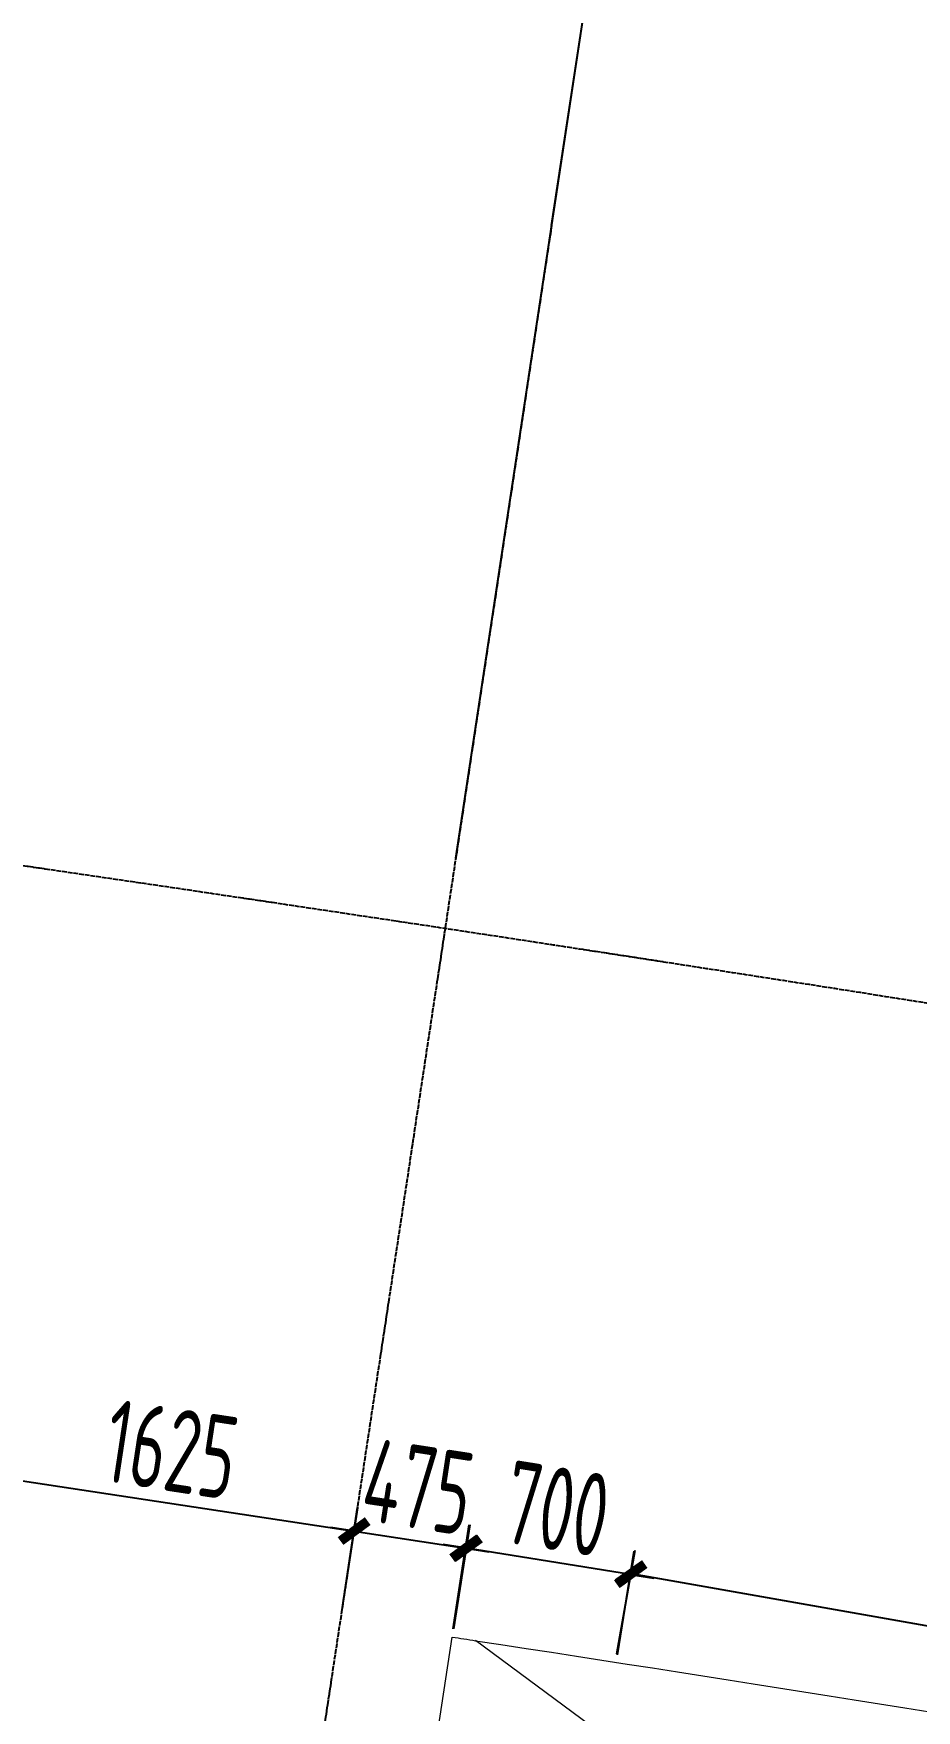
# Model space of a CAD drawing. Header units: millimetres. Extents: x 11677979 to 24947533, y -12764720 to -6308891.
# Drawn here: x 11825424 to 11829148, y -6377825 to -6370751 of the extents above; entities that cross this region are included whole.
import ezdxf

# ---------------------------------------------------------------- set-up
doc = ezdxf.new("R2010")
doc.units = ezdxf.units.MM
doc.header["$LTSCALE"] = 10
for name, pattern in [('A2-RG-AXIS$0$CENTER', [2, 1.25, -0.25, 0.25, -0.25]), ('A2-RG-AXIS$0$DOTE', [2.42, 2, -0.2, 0.02, -0.2]), ('A2-RI-F4$0$A2-RG-AXIS$0$CENTER', [2, 1.25, -0.25, 0.25, -0.25]), ('A2-RI-F4$0$A2-RG-AXIS$0$DOTE', [2.42, 2, -0.2, 0.02, -0.2]), ('A2-RI-F4$0$DOT2', [0.125, 0, -0.125])]:
    doc.linetypes.add(name, pattern=pattern)
for name, color, linetype in [('A2-RB-F4$0$$34$A-DIMS-100', 1, 'Continuous'), ('A2-RB-F4$0$A-DIMS-100', 1, 'Continuous'), ('A2-RG-AXIS$0$A-AXIS', 1, 'Continuous'), ('A2-RG-AXIS$0$A-DIMS-100', 1, 'Continuous'), ('A2-RG-AXIS$0$A-GRID', 1, 'A2-RG-AXIS$0$CENTER'), ('A2-RI-F4$0$A2-RB-F4$0$$34$A-DIMS-100', 1, 'Continuous'), ('A2-RI-F4$0$A2-RB-F4$0$A-DIMS-100', 1, 'Continuous'), ('A2-RI-F4$0$A2-RG-AXIS$0$A-AXIS', 1, 'Continuous'), ('A2-RI-F4$0$A2-RG-AXIS$0$A-DIMS-100', 1, 'Continuous'), ('A2-RI-F4$0$A2-RG-AXIS$0$A-GRID', 1, 'A2-RI-F4$0$A2-RG-AXIS$0$CENTER')]:
    doc.layers.add(name, color=color, linetype=linetype)
for name, color, linetype, lineweight in [('A2-RI-F4$0$A-FLOR-OTLN', 4, 'A2-RI-F4$0$DOT2', 5), ('A2-RI-F4$0$A-GLAZ', 140, 'Continuous', 5), ('A2-RI-F4$0$A-WALL', 7, 'Continuous', 5)]:
    doc.layers.add(name, color=color, linetype=linetype, lineweight=lineweight)
doc.styles.add('A2-RB-F4$0$$0$XD2008', font='hzs.shx', dxfattribs={"width": 0.7, "bigfont": 'hztxt.shx'})
doc.styles.add('A2-RB-F4$0$XD2008', font='hzs.shx', dxfattribs={"width": 0.7, "bigfont": 'hztxt.shx'})
doc.styles.add('A2-RG-AXIS$0$XD2008', font='hzs.shx', dxfattribs={"width": 0.7, "bigfont": 'hztxt.shx'})
doc.styles.add('A2-RI-F4$0$A2-RB-F4$0$$0$XD2008', font='hzs.shx', dxfattribs={"width": 0.7, "bigfont": 'hztxt.shx'})
doc.styles.add('A2-RI-F4$0$A2-RB-F4$0$XD2008', font='hzs.shx', dxfattribs={"width": 0.7, "bigfont": 'hztxt.shx'})
doc.styles.add('A2-RI-F4$0$A2-RG-AXIS$0$XD2008', font='hzs.shx', dxfattribs={"width": 0.7, "bigfont": 'hztxt.shx'})
doc.dimstyles.new('A2-RB-F4$0$$0$XD100$0', dxfattribs={"dimscale": 100, "dimtxt": 3.5, "dimasz": 1, "dimexe": 1, "dimexo": 2, "dimgap": 0.5, "dimtad": 1, "dimdec": 0, "dimdsep": 46, "dimtxsty": 'A2-RB-F4$0$$0$XD2008', "dimblk1": 'A2-RB-F4$0$$20$_ArchTick', "dimblk2": 'A2-RB-F4$0$$20$_ArchTick', "dimsah": 1, "dimcen": 2.5, "dimclrt": 4, "dimaunit": 1, "dimadec": 0, "dimazin": 0, "dimtfac": 1, "dimtdec": 0, "dimtix": 1, "dimtmove": 2, "dimatfit": 3, "dimfxl": 0, "dimtolj": 1, "dimtzin": 0, "dimarcsym": 0})
doc.dimstyles.new('A2-RB-F4$0$XD100$0', dxfattribs={"dimscale": 100, "dimtxt": 3.5, "dimasz": 1, "dimexe": 1, "dimexo": 2, "dimgap": 0.5, "dimtad": 1, "dimdec": 0, "dimdsep": 46, "dimtxsty": 'A2-RB-F4$0$XD2008', "dimblk1": 'A2-RB-F4$0$_ArchTick', "dimblk2": 'A2-RB-F4$0$_ArchTick', "dimsah": 1, "dimcen": 2.5, "dimclrt": 4, "dimaunit": 1, "dimadec": 0, "dimazin": 0, "dimtfac": 1, "dimtdec": 0, "dimtix": 1, "dimtmove": 1, "dimatfit": 3, "dimfxl": 0, "dimtolj": 1, "dimtzin": 0, "dimarcsym": 0})
doc.dimstyles.new('A2-RG-AXIS$0$XD150', dxfattribs={"dimscale": 300, "dimtxt": 2.5, "dimasz": 1.5, "dimexe": 1, "dimexo": 2, "dimgap": 0.5, "dimtad": 1, "dimdec": 0, "dimdsep": 46, "dimtxsty": 'A2-RG-AXIS$0$XD2008', "dimcen": 2.5, "dimclrt": 4, "dimaunit": 1, "dimadec": 3, "dimazin": 0, "dimtfac": 1, "dimtdec": 0, "dimtmove": 2, "dimatfit": 3, "dimfxl": 0, "dimtolj": 1, "dimtzin": 0, "dimarcsym": 0})
doc.dimstyles.new('A2-RI-F4$0$A2-RB-F4$0$$0$XD100$0', dxfattribs={"dimscale": 100, "dimtxt": 3.5, "dimasz": 1, "dimexe": 1, "dimexo": 2, "dimgap": 0.5, "dimtad": 1, "dimdec": 0, "dimdsep": 46, "dimtxsty": 'A2-RI-F4$0$A2-RB-F4$0$$0$XD2008', "dimblk1": 'A2-RI-F4$0$A2-RB-F4$0$$20$_ArchTick', "dimblk2": 'A2-RI-F4$0$A2-RB-F4$0$$20$_ArchTick', "dimsah": 1, "dimcen": 2.5, "dimclrt": 4, "dimaunit": 1, "dimadec": 0, "dimazin": 0, "dimtfac": 1, "dimtdec": 0, "dimtix": 1, "dimtmove": 2, "dimatfit": 3, "dimfxl": 0, "dimtolj": 1, "dimtzin": 0, "dimarcsym": 0})
doc.dimstyles.new('A2-RI-F4$0$A2-RB-F4$0$XD100$0', dxfattribs={"dimscale": 100, "dimtxt": 3.5, "dimasz": 1, "dimexe": 1, "dimexo": 2, "dimgap": 0.5, "dimtad": 1, "dimdec": 0, "dimdsep": 46, "dimtxsty": 'A2-RI-F4$0$A2-RB-F4$0$XD2008', "dimblk1": 'A2-RI-F4$0$A2-RB-F4$0$_ArchTick', "dimblk2": 'A2-RI-F4$0$A2-RB-F4$0$_ArchTick', "dimsah": 1, "dimcen": 2.5, "dimclrt": 4, "dimaunit": 1, "dimadec": 0, "dimazin": 0, "dimtfac": 1, "dimtdec": 0, "dimtix": 1, "dimtmove": 1, "dimatfit": 3, "dimfxl": 0, "dimtolj": 1, "dimtzin": 0, "dimarcsym": 0})
doc.dimstyles.new('A2-RI-F4$0$A2-RG-AXIS$0$XD150', dxfattribs={"dimscale": 300, "dimtxt": 2.5, "dimasz": 1.5, "dimexe": 1, "dimexo": 2, "dimgap": 0.5, "dimtad": 1, "dimdec": 0, "dimdsep": 46, "dimtxsty": 'A2-RI-F4$0$A2-RG-AXIS$0$XD2008', "dimcen": 2.5, "dimclrt": 4, "dimaunit": 1, "dimadec": 3, "dimazin": 0, "dimtfac": 1, "dimtdec": 0, "dimtmove": 2, "dimatfit": 3, "dimfxl": 0, "dimtolj": 1, "dimtzin": 0, "dimarcsym": 0})

# ---------------------------------------------------------------- blocks, each defined once
blk = doc.blocks.new('A2-RB-F4$0$$20$_ArchTick')
at = {"color": 0, "linetype": 'ByBlock', "const_width": 0.4}
blk.add_lwpolyline([(-0.5, -0.5), (0.5, 0.5)], dxfattribs=at)
blk = doc.blocks.new('*D244')
at = {"layer": 'A2-RB-F4$0$$34$A-DIMS-100', "color": 0, "lineweight": -2, "transparency": 16777216}
blk.add_arc((11778730.6, -6694179.5), 296238.9, 80.641786, 81.384918, dxfattribs=at)
at = {"layer": 'Defpoints', "color": 0, "transparency": 16777216}
for p in [(11827609, -6371560.4), (11827150.3, -6400369.8), (11825636.8, -6401677.8), (11821587.2, -6411306.8), (11778730.7, -6694178.7)]:
    blk.add_point(p, dxfattribs=at)
at = {"layer": 'A2-RB-F4$0$$34$A-DIMS-100', "color": 0, "lineweight": -2, "transparency": 16777216, "xscale": 100, "yscale": 100, "zscale": 100}
for p, rotation in [((11823105.9, -6401283.1), 171.3849183288013), ((11826900.9, -6401883.3), 350.6417863916289)]:
    blk.add_blockref('A2-RB-F4$0$$20$_ArchTick', p, dxfattribs=dict(at, rotation=rotation))
at = {"layer": 'A2-RB-F4$0$$34$A-DIMS-100', "color": 4, "transparency": 16777216, "insert": (11825044.7, -6401321.9), "char_height": 350, "attachment_point": 5, "rotation": 351.01335, "style": 'A2-RB-F4$0$$0$XD2008'}
blk.add_mtext('\\A1;0°44\'35"', dxfattribs=at)
blk = doc.blocks.new('*D253')
at = {"layer": 'A2-RB-F4$0$$34$A-DIMS-100', "color": 0, "lineweight": -2, "transparency": 16777216}
blk.add_arc((11777766.1, -6700545.3), 318195, 81.384918, 82.052278, dxfattribs=at)
at = {"layer": 'Defpoints', "color": 0, "transparency": 16777216}
for p in [(11827609, -6371560.4), (11822536.3, -6379866.6), (11824208.5, -6385757.8), (11820158, -6396901.4), (11821587.2, -6411306.8)]:
    blk.add_point(p, dxfattribs=at)
at = {"layer": 'A2-RB-F4$0$$34$A-DIMS-100', "color": 0, "lineweight": -2, "transparency": 16777216, "xscale": 100, "yscale": 100, "zscale": 100}
for p, rotation in [((11821762.8, -6385406.6), 172.0522781059426), ((11825430.4, -6385940.5), 351.3849183288015)]:
    blk.add_blockref('A2-RB-F4$0$$20$_ArchTick', p, dxfattribs=dict(at, rotation=rotation))
at = {"layer": 'A2-RB-F4$0$$34$A-DIMS-100', "color": 4, "transparency": 16777216, "insert": (11823634.6, -6385412.6), "char_height": 350, "attachment_point": 5, "rotation": 351.7186, "style": 'A2-RB-F4$0$$0$XD2008'}
blk.add_mtext('\\A1;0°40\'2"', dxfattribs=at)
blk = doc.blocks.new('*D254')
at = {"layer": 'A2-RB-F4$0$$34$A-DIMS-100', "color": 0, "lineweight": -2, "transparency": 16777216}
blk.add_arc((11796634.3, -6576007.2), 192224.7, 80.006396, 81.384918, dxfattribs=at)
at = {"layer": 'Defpoints', "color": 0, "transparency": 16777216}
for p in [(11827609, -6371560.4), (11830743.5, -6382438), (11828473.3, -6386437.6), (11828409.3, -6395684.5), (11821587.2, -6411306.8)]:
    blk.add_point(p, dxfattribs=at)
at = {"layer": 'A2-RB-F4$0$$34$A-DIMS-100', "color": 0, "lineweight": -2, "transparency": 16777216, "xscale": 100, "yscale": 100, "zscale": 100}
for p, rotation in [((11825428.7, -6385951.3), 171.384918328804), ((11829992.6, -6386699), 350.0063963859993)]:
    blk.add_blockref('A2-RB-F4$0$$20$_ArchTick', p, dxfattribs=dict(at, rotation=rotation))
at = {"layer": 'A2-RB-F4$0$$34$A-DIMS-100', "color": 4, "transparency": 16777216, "insert": (11827754.7, -6386056.5), "char_height": 350, "attachment_point": 5, "rotation": 350.69566, "style": 'A2-RB-F4$0$$0$XD2008'}
blk.add_mtext('\\A1;1°22\'43"', dxfattribs=at)
blk = doc.blocks.new('A2-RB-F4$0$_ArchTick')
at = {"color": 0, "linetype": 'ByBlock', "const_width": 0.4}
blk.add_lwpolyline([(-0.5, -0.5), (0.5, 0.5)], dxfattribs=at)
blk = doc.blocks.new('*D81')
at = {"layer": 'A2-RB-F4$0$A-DIMS-100', "color": 0, "lineweight": -2, "transparency": 16777216}
for p, q in [((11825117, -6377164.5), (11825183.5, -6376725.7)), ((11825168.5, -6376824.6), (11826775.6, -6377068.1)), ((11826724.1, -6377408.1), (11826790.6, -6376969.2))]:
    blk.add_line(p, q, dxfattribs=at)
at = {"layer": 'Defpoints', "color": 0, "transparency": 16777216}
for p in [(11826775.6, -6377068.1), (11825087, -6377362.3), (11826694.1, -6377605.8)]:
    blk.add_point(p, dxfattribs=at)
at = {"layer": 'A2-RB-F4$0$A-DIMS-100', "color": 0, "lineweight": -2, "transparency": 16777216, "xscale": 100, "yscale": 100, "zscale": 100}
for p, rotation in [((11825168.5, -6376824.6), 171.3829294760177), ((11826775.6, -6377068.1), 351.3829294760176)]:
    blk.add_blockref('A2-RB-F4$0$_ArchTick', p, dxfattribs=dict(at, rotation=rotation))
at = {"layer": 'A2-RB-F4$0$A-DIMS-100', "color": 4, "transparency": 16777216, "insert": (11826005.8, -6376723.9), "char_height": 350, "attachment_point": 5, "rotation": 351.38293, "style": 'A2-RB-F4$0$XD2008'}
blk.add_mtext('\\A1;1625', dxfattribs=at)
blk = doc.blocks.new('*D82')
at = {"layer": 'A2-RB-F4$0$A-DIMS-100', "color": 0, "lineweight": -2, "transparency": 16777216}
for p, q in [((11826724.4, -6377408.1), (11826791.7, -6376969.4)), ((11826776.5, -6377068.2), (11826677.7, -6377053.1)), ((11826776.5, -6377068.2), (11827246.2, -6377140.3)), ((11827194, -6377480.1), (11827261.3, -6377041.4)), ((11827246.2, -6377140.3), (11827345, -6377155.4))]:
    blk.add_line(p, q, dxfattribs=at)
at = {"layer": 'Defpoints', "color": 0, "transparency": 16777216}
for p in [(11827246.2, -6377140.3), (11826694.1, -6377605.8), (11827163.7, -6377677.8)]:
    blk.add_point(p, dxfattribs=at)
at = {"layer": 'A2-RB-F4$0$A-DIMS-100', "color": 0, "lineweight": -2, "transparency": 16777216, "xscale": 100, "yscale": 100, "zscale": 100}
for p, rotation in [((11826776.5, -6377068.2), 351.2813472317581), ((11827246.2, -6377140.3), 171.2813472317581)]:
    blk.add_blockref('A2-RB-F4$0$_ArchTick', p, dxfattribs=dict(at, rotation=rotation))
at = {"layer": 'A2-RB-F4$0$A-DIMS-100', "color": 4, "transparency": 16777216, "insert": (11827045.5, -6376881.9), "char_height": 350, "attachment_point": 5, "rotation": 351.28135, "style": 'A2-RB-F4$0$XD2008'}
blk.add_mtext('\\A1;475', dxfattribs=at)
blk = doc.blocks.new('*D83')
at = {"layer": 'A2-RB-F4$0$A-DIMS-100', "color": 0, "lineweight": -2, "transparency": 16777216}
for p, q in [((11827196.2, -6377480.5), (11827266, -6377042.2)), ((11827250.2, -6377140.9), (11827151.5, -6377125.2)), ((11827941.7, -6377251), (11827250.2, -6377140.9)), ((11827887.7, -6377590.6), (11827957.5, -6377152.3)), ((11827941.7, -6377251), (11828040.5, -6377266.8))]:
    blk.add_line(p, q, dxfattribs=at)
at = {"layer": 'Defpoints', "color": 0, "transparency": 16777216}
for p in [(11827250.2, -6377140.9), (11827164.7, -6377678), (11827856.2, -6377788.1)]:
    blk.add_point(p, dxfattribs=at)
at = {"layer": 'A2-RB-F4$0$A-DIMS-100', "color": 0, "lineweight": -2, "transparency": 16777216, "xscale": 100, "yscale": 100, "zscale": 100}
for p, rotation in [((11827250.2, -6377140.9), 350.9519332819757), ((11827941.7, -6377251), 170.9519332819757)]:
    blk.add_blockref('A2-RB-F4$0$_ArchTick', p, dxfattribs=dict(at, rotation=rotation))
at = {"layer": 'A2-RB-F4$0$A-DIMS-100', "color": 4, "transparency": 16777216, "insert": (11827631.4, -6376973.8), "char_height": 350, "attachment_point": 5, "rotation": 350.95193, "style": 'A2-RB-F4$0$XD2008'}
blk.add_mtext('\\A1;700', dxfattribs=at)
blk = doc.blocks.new('*D84')
at = {"layer": 'A2-RB-F4$0$A-DIMS-100', "color": 0, "lineweight": -2, "transparency": 16777216}
for p, q in [((11827884.7, -6377586.2), (11827961.5, -6377149.2)), ((11827944.2, -6377247.7), (11834149.2, -6378336.8)), ((11834089.8, -6378675.4), (11834166.5, -6378238.3))]:
    blk.add_line(p, q, dxfattribs=at)
at = {"layer": 'Defpoints', "color": 0, "transparency": 16777216}
for p in [(11827850.2, -6377783.2), (11834149.2, -6378336.8), (11834055.3, -6378872.4)]:
    blk.add_point(p, dxfattribs=at)
at = {"layer": 'A2-RB-F4$0$A-DIMS-100', "color": 0, "lineweight": -2, "transparency": 16777216, "xscale": 100, "yscale": 100, "zscale": 100}
for p, rotation in [((11827944.2, -6377247.7), 170.0447477299705), ((11834149.2, -6378336.8), 350.0447477299705)]:
    blk.add_blockref('A2-RB-F4$0$_ArchTick', p, dxfattribs=dict(at, rotation=rotation))
at = {"layer": 'A2-RB-F4$0$A-DIMS-100', "color": 4, "transparency": 16777216, "insert": (11831085.6, -6377570.7), "char_height": 350, "attachment_point": 5, "rotation": 350.04475, "style": 'A2-RB-F4$0$XD2008'}
blk.add_mtext('\\A1;6300', dxfattribs=at)
blk = doc.blocks.new('*D203')
at = {"layer": 'A2-RB-F4$0$$34$A-DIMS-100', "color": 0, "lineweight": -2, "transparency": 16777216}
blk.add_arc((11781164.9, -6678111.7), 279987.6, 81.384918, 82.090098, dxfattribs=at)
at = {"layer": 'Defpoints', "color": 0, "transparency": 16777216}
for p in [(11827609, -6371560.4), (11819903.9, -6399289.2), (11821969.8, -6401113.4), (11819215.8, -6404241.6), (11821587.2, -6411306.8)]:
    blk.add_point(p, dxfattribs=at)
at = {"layer": 'A2-RB-F4$0$$34$A-DIMS-100', "color": 0, "lineweight": -2, "transparency": 16777216, "xscale": 100, "yscale": 100, "zscale": 100}
for p, rotation in [((11819695.6, -6400788), 172.0900976481079), ((11823105.9, -6401283.2), 351.3849183288023)]:
    blk.add_blockref('A2-RB-F4$0$$20$_ArchTick', p, dxfattribs=dict(at, rotation=rotation))
at = {"layer": 'A2-RB-F4$0$$34$A-DIMS-100', "color": 4, "transparency": 16777216, "insert": (11821438.6, -6400774.7), "char_height": 350, "attachment_point": 5, "rotation": 351.73751, "style": 'A2-RB-F4$0$$0$XD2008'}
blk.add_mtext('\\A1;0°42\'19"', dxfattribs=at)
blk = doc.blocks.new('A2-RG-AXIS$0$_ArchTick')
at = {"color": 0, "linetype": 'ByBlock', "const_width": 0.4}
blk.add_lwpolyline([(-0.5, -0.5), (0.5, 0.5)], dxfattribs=at)
blk = doc.blocks.new('*D421')
at = {"layer": 'A2-RG-AXIS$0$A-DIMS-100', "color": 0, "lineweight": -2, "ltscale": 3, "transparency": 16777216}
for p, q in [((11753069.6, -6371597.8), (11752455, -6363872.2)), ((11854555.5, -6379587.6), (11856371.5, -6372053.4))]:
    blk.add_line(p, q, dxfattribs=at)
blk.add_arc((11778730.7, -6694178.7), 331200, 76.448663, 94.548266, dxfattribs=at)
at = {"layer": 'Defpoints', "color": 0, "ltscale": 3, "transparency": 16777216}
for p in [(11822064.9, -6365825.9), (11753093.4, -6371896.8), (11854485.2, -6379879.3), (11778730.7, -6694178.7)]:
    blk.add_point(p, dxfattribs=at)
at = {"layer": 'A2-RG-AXIS$0$A-DIMS-100', "color": 0, "lineweight": -2, "ltscale": 3, "transparency": 16777216, "xscale": 150, "yscale": 150, "zscale": 150}
for p, rotation in [((11752466.9, -6364021.7), 184.5482656226652), ((11856336.3, -6372199.2), 346.4486630674553)]:
    blk.add_blockref('A2-RG-AXIS$0$_ArchTick', p, dxfattribs=dict(at, rotation=rotation))
at = {"layer": 'A2-RG-AXIS$0$A-DIMS-100', "color": 4, "ltscale": 3, "transparency": 16777216, "insert": (11804748.6, -6363703.1), "char_height": 375, "attachment_point": 5, "rotation": 355.49846, "style": 'A2-RG-AXIS$0$XD2008'}
blk.add_mtext('\\A1;18°5\'59"', dxfattribs=at)
blk = doc.blocks.new('*D471')
at = {"layer": 'A2-RG-AXIS$0$A-DIMS-100', "color": 0, "lineweight": -2, "ltscale": 3, "transparency": 16777216}
for p, q in [((11817997.6, -6372970), (11818828.8, -6366170.6)), ((11827204.6, -6374229.9), (11828230.7, -6367457.2))]:
    blk.add_line(p, q, dxfattribs=at)
blk.add_arc((11778730.7, -6694178.7), 330300, 81.384916, 83.030335, dxfattribs=at)
at = {"layer": 'Defpoints', "color": 0, "ltscale": 3, "transparency": 16777216}
for p in [(11825079.8, -6367146.8), (11817961.2, -6373267.7), (11827159.6, -6374526.5), (11778730.7, -6694178.7)]:
    blk.add_point(p, dxfattribs=at)
at = {"layer": 'A2-RG-AXIS$0$A-DIMS-100', "color": 0, "lineweight": -2, "ltscale": 3, "transparency": 16777216, "xscale": 150, "yscale": 150, "zscale": 150}
for p, rotation in [((11818810.6, -6366319.5), 173.0303346336148), ((11828208.2, -6367605.5), 351.3849162218818)]:
    blk.add_blockref('A2-RG-AXIS$0$_ArchTick', p, dxfattribs=dict(at, rotation=rotation))
at = {"layer": 'A2-RG-AXIS$0$A-DIMS-100', "color": 4, "ltscale": 3, "transparency": 16777216, "insert": (11823554.4, -6366633.3), "char_height": 375, "attachment_point": 5, "rotation": 352.20763, "style": 'A2-RG-AXIS$0$XD2008'}
blk.add_mtext('\\A1;1°38\'44"', dxfattribs=at)
blk = doc.blocks.new('*D473')
at = {"layer": 'A2-RG-AXIS$0$A-DIMS-100', "color": 0, "lineweight": -2, "ltscale": 3, "transparency": 16777216}
for p, q in [((11827204.6, -6374229.9), (11828230.7, -6367457.2)), ((11836371.6, -6375753.7), (11837591.7, -6369013.3))]:
    blk.add_line(p, q, dxfattribs=at)
blk.add_arc((11778730.7, -6694178.7), 330300, 79.739498, 81.384916, dxfattribs=at)
at = {"layer": 'Defpoints', "color": 0, "ltscale": 3, "transparency": 16777216}
for p in [(11834451.1, -6368612.6), (11827159.6, -6374526.5), (11836318.2, -6376048.9), (11778730.7, -6694178.7)]:
    blk.add_point(p, dxfattribs=at)
at = {"layer": 'A2-RG-AXIS$0$A-DIMS-100', "color": 0, "lineweight": -2, "ltscale": 3, "transparency": 16777216, "xscale": 150, "yscale": 150, "zscale": 150}
for p, rotation in [((11828208.2, -6367605.5), 171.3849162218802), ((11837565, -6369160.9), 349.7394978101465)]:
    blk.add_blockref('A2-RG-AXIS$0$_ArchTick', p, dxfattribs=dict(at, rotation=rotation))
at = {"layer": 'A2-RG-AXIS$0$A-DIMS-100', "color": 4, "ltscale": 3, "transparency": 16777216, "insert": (11832941.1, -6368055.4), "char_height": 375, "attachment_point": 5, "rotation": 350.56221, "style": 'A2-RG-AXIS$0$XD2008'}
blk.add_mtext('\\A1;1°38\'44"', dxfattribs=at)
blk = doc.blocks.new('A2-RI-F4$0$Big Bay 1')
at = {"layer": 'A2-RI-F4$0$A-FLOR-OTLN', "linetype": 'Continuous'}
for radius, start in [(320350, 84.984209), (319450, 85.086693)]:
    blk.add_arc((-21072, -318754.3), radius, start, 86.217831, dxfattribs=at)
at = {"layer": 'A2-RI-F4$0$A-GLAZ'}
for radius, start in [(320020, 85.086693), (320050, 85.086518)]:
    blk.add_arc((-21072, -318754.3), radius, start, 86.217831, dxfattribs=at)
at = {"layer": 'A2-RI-F4$0$A-WALL'}
for p, q in [((-86.6, 206.1), (-40.4, 904.6)), ((0, 0), (59.4, 898)), ((6339.7, 119.2), (6936.3, 369)), ((6974.7, -337.1), (7035.9, 360.3)), ((6339.7, 119.2), (6288.4, -478))]:
    blk.add_line(p, q, dxfattribs=at)
for start, end in [(86.217831, 86.235716), (84.966323, 84.984209)]:
    blk.add_arc((-21072, -318754.3), 320350, start, end, dxfattribs=at)
blk = doc.blocks.new('A2-RI-F4$0$A2-RB-F4$0$$20$_ArchTick')
at = {"color": 0, "linetype": 'ByBlock', "const_width": 0.4}
blk.add_lwpolyline([(-0.5, -0.5), (0.5, 0.5)], dxfattribs=at)
blk = doc.blocks.new('*D769')
at = {"layer": 'A2-RI-F4$0$A2-RB-F4$0$$34$A-DIMS-100', "color": 0, "lineweight": -2, "transparency": 16777216}
blk.add_arc((11778730.6, -6694179.5), 296238.9, 80.641786, 81.384918, dxfattribs=at)
at = {"layer": 'Defpoints', "color": 0, "transparency": 16777216}
for p in [(11827609, -6371560.4), (11827150.3, -6400369.8), (11825636.8, -6401677.8), (11821587.2, -6411306.8), (11778730.7, -6694178.7)]:
    blk.add_point(p, dxfattribs=at)
at = {"layer": 'A2-RI-F4$0$A2-RB-F4$0$$34$A-DIMS-100', "color": 0, "lineweight": -2, "transparency": 16777216, "xscale": 100, "yscale": 100, "zscale": 100}
for p, rotation in [((11823105.9, -6401283.1), 171.3849183288013), ((11826900.9, -6401883.3), 350.6417863916289)]:
    blk.add_blockref('A2-RI-F4$0$A2-RB-F4$0$$20$_ArchTick', p, dxfattribs=dict(at, rotation=rotation))
at = {"layer": 'A2-RI-F4$0$A2-RB-F4$0$$34$A-DIMS-100', "color": 4, "transparency": 16777216, "insert": (11825044.7, -6401321.9), "char_height": 350, "attachment_point": 5, "rotation": 351.01335, "style": 'A2-RI-F4$0$A2-RB-F4$0$$0$XD2008'}
blk.add_mtext('\\A1;0°44\'35"', dxfattribs=at)
blk = doc.blocks.new('*D778')
at = {"layer": 'A2-RI-F4$0$A2-RB-F4$0$$34$A-DIMS-100', "color": 0, "lineweight": -2, "transparency": 16777216}
blk.add_arc((11777766.1, -6700545.3), 318195, 81.384918, 82.052278, dxfattribs=at)
at = {"layer": 'Defpoints', "color": 0, "transparency": 16777216}
for p in [(11827609, -6371560.4), (11822536.3, -6379866.6), (11824208.5, -6385757.8), (11820158, -6396901.4), (11821587.2, -6411306.8)]:
    blk.add_point(p, dxfattribs=at)
at = {"layer": 'A2-RI-F4$0$A2-RB-F4$0$$34$A-DIMS-100', "color": 0, "lineweight": -2, "transparency": 16777216, "xscale": 100, "yscale": 100, "zscale": 100}
for p, rotation in [((11821762.8, -6385406.6), 172.0522781059426), ((11825430.4, -6385940.5), 351.3849183288015)]:
    blk.add_blockref('A2-RI-F4$0$A2-RB-F4$0$$20$_ArchTick', p, dxfattribs=dict(at, rotation=rotation))
at = {"layer": 'A2-RI-F4$0$A2-RB-F4$0$$34$A-DIMS-100', "color": 4, "transparency": 16777216, "insert": (11823634.6, -6385412.6), "char_height": 350, "attachment_point": 5, "rotation": 351.7186, "style": 'A2-RI-F4$0$A2-RB-F4$0$$0$XD2008'}
blk.add_mtext('\\A1;0°40\'2"', dxfattribs=at)
blk = doc.blocks.new('*D779')
at = {"layer": 'A2-RI-F4$0$A2-RB-F4$0$$34$A-DIMS-100', "color": 0, "lineweight": -2, "transparency": 16777216}
blk.add_arc((11796634.3, -6576007.2), 192224.7, 80.006396, 81.384918, dxfattribs=at)
at = {"layer": 'Defpoints', "color": 0, "transparency": 16777216}
for p in [(11827609, -6371560.4), (11830743.5, -6382438), (11828473.3, -6386437.6), (11828409.3, -6395684.5), (11821587.2, -6411306.8)]:
    blk.add_point(p, dxfattribs=at)
at = {"layer": 'A2-RI-F4$0$A2-RB-F4$0$$34$A-DIMS-100', "color": 0, "lineweight": -2, "transparency": 16777216, "xscale": 100, "yscale": 100, "zscale": 100}
for p, rotation in [((11825428.7, -6385951.3), 171.384918328804), ((11829992.6, -6386699), 350.0063963859993)]:
    blk.add_blockref('A2-RI-F4$0$A2-RB-F4$0$$20$_ArchTick', p, dxfattribs=dict(at, rotation=rotation))
at = {"layer": 'A2-RI-F4$0$A2-RB-F4$0$$34$A-DIMS-100', "color": 4, "transparency": 16777216, "insert": (11827754.7, -6386056.5), "char_height": 350, "attachment_point": 5, "rotation": 350.69566, "style": 'A2-RI-F4$0$A2-RB-F4$0$$0$XD2008'}
blk.add_mtext('\\A1;1°22\'43"', dxfattribs=at)
blk = doc.blocks.new('A2-RI-F4$0$A2-RB-F4$0$_ArchTick')
at = {"color": 0, "linetype": 'ByBlock', "const_width": 0.4}
blk.add_lwpolyline([(-0.5, -0.5), (0.5, 0.5)], dxfattribs=at)
blk = doc.blocks.new('*D606')
at = {"layer": 'A2-RI-F4$0$A2-RB-F4$0$A-DIMS-100', "color": 0, "lineweight": -2, "transparency": 16777216}
for p, q in [((11825117, -6377164.5), (11825183.5, -6376725.7)), ((11825168.5, -6376824.6), (11826775.6, -6377068.1)), ((11826724.1, -6377408.1), (11826790.6, -6376969.2))]:
    blk.add_line(p, q, dxfattribs=at)
at = {"layer": 'Defpoints', "color": 0, "transparency": 16777216}
for p in [(11826775.6, -6377068.1), (11825087, -6377362.3), (11826694.1, -6377605.8)]:
    blk.add_point(p, dxfattribs=at)
at = {"layer": 'A2-RI-F4$0$A2-RB-F4$0$A-DIMS-100', "color": 0, "lineweight": -2, "transparency": 16777216, "xscale": 100, "yscale": 100, "zscale": 100}
for p, rotation in [((11825168.5, -6376824.6), 171.3829294760177), ((11826775.6, -6377068.1), 351.3829294760176)]:
    blk.add_blockref('A2-RI-F4$0$A2-RB-F4$0$_ArchTick', p, dxfattribs=dict(at, rotation=rotation))
at = {"layer": 'A2-RI-F4$0$A2-RB-F4$0$A-DIMS-100', "color": 4, "transparency": 16777216, "insert": (11826005.8, -6376723.9), "char_height": 350, "attachment_point": 5, "rotation": 351.38293, "style": 'A2-RI-F4$0$A2-RB-F4$0$XD2008'}
blk.add_mtext('\\A1;1625', dxfattribs=at)
blk = doc.blocks.new('*D607')
at = {"layer": 'A2-RI-F4$0$A2-RB-F4$0$A-DIMS-100', "color": 0, "lineweight": -2, "transparency": 16777216}
for p, q in [((11826724.4, -6377408.1), (11826791.7, -6376969.4)), ((11826776.5, -6377068.2), (11826677.7, -6377053.1)), ((11826776.5, -6377068.2), (11827246.2, -6377140.3)), ((11827194, -6377480.1), (11827261.3, -6377041.4)), ((11827246.2, -6377140.3), (11827345, -6377155.4))]:
    blk.add_line(p, q, dxfattribs=at)
at = {"layer": 'Defpoints', "color": 0, "transparency": 16777216}
for p in [(11827246.2, -6377140.3), (11826694.1, -6377605.8), (11827163.7, -6377677.8)]:
    blk.add_point(p, dxfattribs=at)
at = {"layer": 'A2-RI-F4$0$A2-RB-F4$0$A-DIMS-100', "color": 0, "lineweight": -2, "transparency": 16777216, "xscale": 100, "yscale": 100, "zscale": 100}
for p, rotation in [((11826776.5, -6377068.2), 351.2813472317581), ((11827246.2, -6377140.3), 171.2813472317581)]:
    blk.add_blockref('A2-RI-F4$0$A2-RB-F4$0$_ArchTick', p, dxfattribs=dict(at, rotation=rotation))
at = {"layer": 'A2-RI-F4$0$A2-RB-F4$0$A-DIMS-100', "color": 4, "transparency": 16777216, "insert": (11827045.5, -6376881.9), "char_height": 350, "attachment_point": 5, "rotation": 351.28135, "style": 'A2-RI-F4$0$A2-RB-F4$0$XD2008'}
blk.add_mtext('\\A1;475', dxfattribs=at)
blk = doc.blocks.new('*D608')
at = {"layer": 'A2-RI-F4$0$A2-RB-F4$0$A-DIMS-100', "color": 0, "lineweight": -2, "transparency": 16777216}
for p, q in [((11827196.2, -6377480.5), (11827266, -6377042.2)), ((11827250.2, -6377140.9), (11827151.5, -6377125.2)), ((11827941.7, -6377251), (11827250.2, -6377140.9)), ((11827887.7, -6377590.6), (11827957.5, -6377152.3)), ((11827941.7, -6377251), (11828040.5, -6377266.8))]:
    blk.add_line(p, q, dxfattribs=at)
at = {"layer": 'Defpoints', "color": 0, "transparency": 16777216}
for p in [(11827250.2, -6377140.9), (11827164.7, -6377678), (11827856.2, -6377788.1)]:
    blk.add_point(p, dxfattribs=at)
at = {"layer": 'A2-RI-F4$0$A2-RB-F4$0$A-DIMS-100', "color": 0, "lineweight": -2, "transparency": 16777216, "xscale": 100, "yscale": 100, "zscale": 100}
for p, rotation in [((11827250.2, -6377140.9), 350.9519332819757), ((11827941.7, -6377251), 170.9519332819757)]:
    blk.add_blockref('A2-RI-F4$0$A2-RB-F4$0$_ArchTick', p, dxfattribs=dict(at, rotation=rotation))
at = {"layer": 'A2-RI-F4$0$A2-RB-F4$0$A-DIMS-100', "color": 4, "transparency": 16777216, "insert": (11827631.4, -6376973.8), "char_height": 350, "attachment_point": 5, "rotation": 350.95193, "style": 'A2-RI-F4$0$A2-RB-F4$0$XD2008'}
blk.add_mtext('\\A1;700', dxfattribs=at)
blk = doc.blocks.new('*D609')
at = {"layer": 'A2-RI-F4$0$A2-RB-F4$0$A-DIMS-100', "color": 0, "lineweight": -2, "transparency": 16777216}
for p, q in [((11827884.7, -6377586.2), (11827961.5, -6377149.2)), ((11827944.2, -6377247.7), (11834149.2, -6378336.8)), ((11834089.8, -6378675.4), (11834166.5, -6378238.3))]:
    blk.add_line(p, q, dxfattribs=at)
at = {"layer": 'Defpoints', "color": 0, "transparency": 16777216}
for p in [(11827850.2, -6377783.2), (11834149.2, -6378336.8), (11834055.3, -6378872.4)]:
    blk.add_point(p, dxfattribs=at)
at = {"layer": 'A2-RI-F4$0$A2-RB-F4$0$A-DIMS-100', "color": 0, "lineweight": -2, "transparency": 16777216, "xscale": 100, "yscale": 100, "zscale": 100}
for p, rotation in [((11827944.2, -6377247.7), 170.0447477299705), ((11834149.2, -6378336.8), 350.0447477299705)]:
    blk.add_blockref('A2-RI-F4$0$A2-RB-F4$0$_ArchTick', p, dxfattribs=dict(at, rotation=rotation))
at = {"layer": 'A2-RI-F4$0$A2-RB-F4$0$A-DIMS-100', "color": 4, "transparency": 16777216, "insert": (11831085.6, -6377570.7), "char_height": 350, "attachment_point": 5, "rotation": 350.04475, "style": 'A2-RI-F4$0$A2-RB-F4$0$XD2008'}
blk.add_mtext('\\A1;6300', dxfattribs=at)
blk = doc.blocks.new('*D728')
at = {"layer": 'A2-RI-F4$0$A2-RB-F4$0$$34$A-DIMS-100', "color": 0, "lineweight": -2, "transparency": 16777216}
blk.add_arc((11781164.9, -6678111.7), 279987.6, 81.384918, 82.090098, dxfattribs=at)
at = {"layer": 'Defpoints', "color": 0, "transparency": 16777216}
for p in [(11827609, -6371560.4), (11819903.9, -6399289.2), (11821969.8, -6401113.4), (11819215.8, -6404241.6), (11821587.2, -6411306.8)]:
    blk.add_point(p, dxfattribs=at)
at = {"layer": 'A2-RI-F4$0$A2-RB-F4$0$$34$A-DIMS-100', "color": 0, "lineweight": -2, "transparency": 16777216, "xscale": 100, "yscale": 100, "zscale": 100}
for p, rotation in [((11819695.6, -6400788), 172.0900976481079), ((11823105.9, -6401283.2), 351.3849183288023)]:
    blk.add_blockref('A2-RI-F4$0$A2-RB-F4$0$$20$_ArchTick', p, dxfattribs=dict(at, rotation=rotation))
at = {"layer": 'A2-RI-F4$0$A2-RB-F4$0$$34$A-DIMS-100', "color": 4, "transparency": 16777216, "insert": (11821438.6, -6400774.7), "char_height": 350, "attachment_point": 5, "rotation": 351.73751, "style": 'A2-RI-F4$0$A2-RB-F4$0$$0$XD2008'}
blk.add_mtext('\\A1;0°42\'19"', dxfattribs=at)
blk = doc.blocks.new('A2-RI-F4$0$A2-RG-AXIS$0$_ArchTick')
at = {"color": 0, "linetype": 'ByBlock', "const_width": 0.4}
blk.add_lwpolyline([(-0.5, -0.5), (0.5, 0.5)], dxfattribs=at)
blk = doc.blocks.new('*D946')
at = {"layer": 'A2-RI-F4$0$A2-RG-AXIS$0$A-DIMS-100', "color": 0, "lineweight": -2, "ltscale": 3, "transparency": 16777216}
for p, q in [((11753069.6, -6371597.8), (11752455, -6363872.2)), ((11854555.5, -6379587.6), (11856371.5, -6372053.4))]:
    blk.add_line(p, q, dxfattribs=at)
blk.add_arc((11778730.7, -6694178.7), 331200, 76.448663, 94.548266, dxfattribs=at)
at = {"layer": 'Defpoints', "color": 0, "ltscale": 3, "transparency": 16777216}
for p in [(11822064.9, -6365825.9), (11753093.4, -6371896.8), (11854485.2, -6379879.3), (11778730.7, -6694178.7)]:
    blk.add_point(p, dxfattribs=at)
at = {"layer": 'A2-RI-F4$0$A2-RG-AXIS$0$A-DIMS-100', "color": 0, "lineweight": -2, "ltscale": 3, "transparency": 16777216, "xscale": 150, "yscale": 150, "zscale": 150}
for p, rotation in [((11752466.9, -6364021.7), 184.5482656226652), ((11856336.3, -6372199.2), 346.4486630674553)]:
    blk.add_blockref('A2-RI-F4$0$A2-RG-AXIS$0$_ArchTick', p, dxfattribs=dict(at, rotation=rotation))
at = {"layer": 'A2-RI-F4$0$A2-RG-AXIS$0$A-DIMS-100', "color": 4, "ltscale": 3, "transparency": 16777216, "insert": (11804748.6, -6363703.1), "char_height": 375, "attachment_point": 5, "rotation": 355.49846, "style": 'A2-RI-F4$0$A2-RG-AXIS$0$XD2008'}
blk.add_mtext('\\A1;18°5\'59"', dxfattribs=at)
blk = doc.blocks.new('*D996')
at = {"layer": 'A2-RI-F4$0$A2-RG-AXIS$0$A-DIMS-100', "color": 0, "lineweight": -2, "ltscale": 3, "transparency": 16777216}
for p, q in [((11817997.6, -6372970), (11818828.8, -6366170.6)), ((11827204.6, -6374229.9), (11828230.7, -6367457.2))]:
    blk.add_line(p, q, dxfattribs=at)
blk.add_arc((11778730.7, -6694178.7), 330300, 81.384916, 83.030335, dxfattribs=at)
at = {"layer": 'Defpoints', "color": 0, "ltscale": 3, "transparency": 16777216}
for p in [(11825079.8, -6367146.8), (11817961.2, -6373267.7), (11827159.6, -6374526.5), (11778730.7, -6694178.7)]:
    blk.add_point(p, dxfattribs=at)
at = {"layer": 'A2-RI-F4$0$A2-RG-AXIS$0$A-DIMS-100', "color": 0, "lineweight": -2, "ltscale": 3, "transparency": 16777216, "xscale": 150, "yscale": 150, "zscale": 150}
for p, rotation in [((11818810.6, -6366319.5), 173.0303346336148), ((11828208.2, -6367605.5), 351.3849162218818)]:
    blk.add_blockref('A2-RI-F4$0$A2-RG-AXIS$0$_ArchTick', p, dxfattribs=dict(at, rotation=rotation))
at = {"layer": 'A2-RI-F4$0$A2-RG-AXIS$0$A-DIMS-100', "color": 4, "ltscale": 3, "transparency": 16777216, "insert": (11823554.4, -6366633.3), "char_height": 375, "attachment_point": 5, "rotation": 352.20763, "style": 'A2-RI-F4$0$A2-RG-AXIS$0$XD2008'}
blk.add_mtext('\\A1;1°38\'44"', dxfattribs=at)
blk = doc.blocks.new('*D998')
at = {"layer": 'A2-RI-F4$0$A2-RG-AXIS$0$A-DIMS-100', "color": 0, "lineweight": -2, "ltscale": 3, "transparency": 16777216}
for p, q in [((11827204.6, -6374229.9), (11828230.7, -6367457.2)), ((11836371.6, -6375753.7), (11837591.7, -6369013.3))]:
    blk.add_line(p, q, dxfattribs=at)
blk.add_arc((11778730.7, -6694178.7), 330300, 79.739498, 81.384916, dxfattribs=at)
at = {"layer": 'Defpoints', "color": 0, "ltscale": 3, "transparency": 16777216}
for p in [(11834451.1, -6368612.6), (11827159.6, -6374526.5), (11836318.2, -6376048.9), (11778730.7, -6694178.7)]:
    blk.add_point(p, dxfattribs=at)
at = {"layer": 'A2-RI-F4$0$A2-RG-AXIS$0$A-DIMS-100', "color": 0, "lineweight": -2, "ltscale": 3, "transparency": 16777216, "xscale": 150, "yscale": 150, "zscale": 150}
for p, rotation in [((11828208.2, -6367605.5), 171.3849162218802), ((11837565, -6369160.9), 349.7394978101465)]:
    blk.add_blockref('A2-RI-F4$0$A2-RG-AXIS$0$_ArchTick', p, dxfattribs=dict(at, rotation=rotation))
at = {"layer": 'A2-RI-F4$0$A2-RG-AXIS$0$A-DIMS-100', "color": 4, "ltscale": 3, "transparency": 16777216, "insert": (11832941.1, -6368055.4), "char_height": 375, "attachment_point": 5, "rotation": 350.56221, "style": 'A2-RI-F4$0$A2-RG-AXIS$0$XD2008'}
blk.add_mtext('\\A1;1°38\'44"', dxfattribs=at)
blk = doc.blocks.new('A2-RB-F4')
at = {"layer": 'A2-RB-F4$0$$34$A-DIMS-100'}
for base, line1, line2, picture, middle in [((11825636.8, -6401677.8), ((11827609, -6371560.4), (11821587.2, -6411306.8)), ((11778730.7, -6694178.7), (11827150.3, -6400369.8)), '*D244', (11825044.7, -6401321.9)), ((11821969.8028, -6401113.4391), ((11819215.8009, -6404241.6387), (11819903.8815, -6399289.1962)), ((11827609.0147, -6371560.3696), (11821587.2333, -6411306.78)), '*D203', (11821438.6401, -6400774.6677)), ((11824208.5348, -6385757.7815), ((11820158.0181, -6396901.4094), (11822536.253, -6379866.6248)), ((11827609.0147, -6371560.3696), (11821587.2333, -6411306.78)), '*D253', (11823634.5688, -6385412.5778)), ((11828473.3, -6386437.6), ((11827609, -6371560.4), (11821587.2, -6411306.8)), ((11828409.3, -6395684.5), (11830743.5, -6382438)), '*D254', (11827754.7, -6386056.5))]:
    dim = blk.add_angular_dim_2l(base=base, line1=line1, line2=line2, dimstyle='A2-RB-F4$0$$0$XD100$0', override={"dimadec": 4}, dxfattribs=at)
    dim.commit()
    dim.dimension.update_dxf_attribs({"geometry": picture, "text_midpoint": middle})
at = {"layer": 'A2-RB-F4$0$A-DIMS-100'}
for p1, p2, distance, picture, middle in [((11825087, -6377362.3), (11826694.1, -6377605.8), 543.8, '*D81', (11826005.8, -6376723.9)), ((11826694.1, -6377605.8), (11827163.7, -6377677.8), 543.8, '*D82', (11827045.5, -6376881.9)), ((11827856.2, -6377788.1), (11827164.7, -6377678), -543.8, '*D83', (11827631.4, -6376973.8)), ((11827850.2, -6377783.2), (11834055.3, -6378872.4), 543.7, '*D84', (11831085.6, -6377570.7))]:
    dim = blk.add_aligned_dim(p1=p1, p2=p2, distance=distance, dimstyle='A2-RB-F4$0$XD100$0', dxfattribs=at)
    dim.commit()
    dim.dimension.update_dxf_attribs({"geometry": picture, "text_midpoint": middle})
blk = doc.blocks.new('A2-RG-AXIS')
at = {"layer": 'A2-RG-AXIS$0$A-AXIS', "ltscale": 3}
blk.add_line((11827609, -6371560.4), (11828432.9, -6366122.4), dxfattribs=at)
at = {"layer": 'A2-RG-AXIS$0$A-GRID', "linetype": 'A2-RG-AXIS$0$DOTE'}
blk.add_line((11827609, -6371560.4), (11821587.2, -6411306.8), dxfattribs=at)
for radius in [323300, 316700]:
    blk.add_arc((11778730.7, -6694178.7), radius, 75.589285, 95.407644, dxfattribs=at)
at = {"layer": 'A2-RG-AXIS$0$A-DIMS-100', "ltscale": 3}
for base, p1, p2, picture, middle in [((11822064.9, -6365825.9), (11854485.2, -6379879.3), (11753093.4, -6371896.8), '*D421', (11804748.6, -6363703.1)), ((11825079.8, -6367146.8), (11827159.6, -6374526.5), (11817961.2, -6373267.7), '*D471', (11823554.4, -6366633.3)), ((11834451.1, -6368612.6), (11827159.6, -6374526.5), (11836318.2, -6376048.9), '*D473', (11832941.1, -6368055.4))]:
    dim = blk.add_angular_dim_3p(base=base, center=(11778730.7, -6694178.7), p1=p1, p2=p2, dimstyle='A2-RG-AXIS$0$XD150', override={"dimscale": 150, "dimasz": 1, "dimblk": 'A2-RG-AXIS$0$_ArchTick', "dimadec": 4}, dxfattribs=at)
    dim.commit()
    dim.dimension.update_dxf_attribs({"geometry": picture, "text_midpoint": middle})
blk = doc.blocks.new('A2-RI-F4$0$A2-RB-F4')
at = {"layer": 'A2-RI-F4$0$A2-RB-F4$0$$34$A-DIMS-100'}
for base, line1, line2, picture, middle in [((11825636.8, -6401677.8), ((11827609, -6371560.4), (11821587.2, -6411306.8)), ((11778730.7, -6694178.7), (11827150.3, -6400369.8)), '*D769', (11825044.7, -6401321.9)), ((11821969.8028, -6401113.4391), ((11819215.8009, -6404241.6387), (11819903.8815, -6399289.1962)), ((11827609.0147, -6371560.3696), (11821587.2333, -6411306.78)), '*D728', (11821438.6401, -6400774.6677)), ((11824208.5348, -6385757.7815), ((11820158.0181, -6396901.4094), (11822536.253, -6379866.6248)), ((11827609.0147, -6371560.3696), (11821587.2333, -6411306.78)), '*D778', (11823634.5688, -6385412.5778)), ((11828473.3, -6386437.6), ((11827609, -6371560.4), (11821587.2, -6411306.8)), ((11828409.3, -6395684.5), (11830743.5, -6382438)), '*D779', (11827754.7, -6386056.5))]:
    dim = blk.add_angular_dim_2l(base=base, line1=line1, line2=line2, dimstyle='A2-RI-F4$0$A2-RB-F4$0$$0$XD100$0', override={"dimadec": 4}, dxfattribs=at)
    dim.commit()
    dim.dimension.update_dxf_attribs({"geometry": picture, "text_midpoint": middle})
at = {"layer": 'A2-RI-F4$0$A2-RB-F4$0$A-DIMS-100'}
for p1, p2, distance, picture, middle in [((11825087, -6377362.3), (11826694.1, -6377605.8), 543.8, '*D606', (11826005.8, -6376723.9)), ((11826694.1, -6377605.8), (11827163.7, -6377677.8), 543.8, '*D607', (11827045.5, -6376881.9)), ((11827856.2, -6377788.1), (11827164.7, -6377678), -543.8, '*D608', (11827631.4, -6376973.8)), ((11827850.2, -6377783.2), (11834055.3, -6378872.4), 543.7, '*D609', (11831085.6, -6377570.7))]:
    dim = blk.add_aligned_dim(p1=p1, p2=p2, distance=distance, dimstyle='A2-RI-F4$0$A2-RB-F4$0$XD100$0', dxfattribs=at)
    dim.commit()
    dim.dimension.update_dxf_attribs({"geometry": picture, "text_midpoint": middle})
blk = doc.blocks.new('A2-RI-F4$0$A2-RG-AXIS')
at = {"layer": 'A2-RI-F4$0$A2-RG-AXIS$0$A-AXIS', "ltscale": 3}
blk.add_line((11827609, -6371560.4), (11828432.9, -6366122.4), dxfattribs=at)
at = {"layer": 'A2-RI-F4$0$A2-RG-AXIS$0$A-GRID', "linetype": 'A2-RI-F4$0$A2-RG-AXIS$0$DOTE'}
blk.add_line((11827609, -6371560.4), (11821587.2, -6411306.8), dxfattribs=at)
for radius in [323300, 316700]:
    blk.add_arc((11778730.7, -6694178.7), radius, 75.589285, 95.407644, dxfattribs=at)
at = {"layer": 'A2-RI-F4$0$A2-RG-AXIS$0$A-DIMS-100', "ltscale": 3}
for base, p1, p2, picture, middle in [((11822064.9, -6365825.9), (11854485.2, -6379879.3), (11753093.4, -6371896.8), '*D946', (11804748.6, -6363703.1)), ((11825079.8, -6367146.8), (11827159.6, -6374526.5), (11817961.2, -6373267.7), '*D996', (11823554.4, -6366633.3)), ((11834451.1, -6368612.6), (11827159.6, -6374526.5), (11836318.2, -6376048.9), '*D998', (11832941.1, -6368055.4))]:
    dim = blk.add_angular_dim_3p(base=base, center=(11778730.7, -6694178.7), p1=p1, p2=p2, dimstyle='A2-RI-F4$0$A2-RG-AXIS$0$XD150', override={"dimscale": 150, "dimasz": 1, "dimblk": 'A2-RI-F4$0$A2-RG-AXIS$0$_ArchTick', "dimadec": 4}, dxfattribs=at)
    dim.commit()
    dim.dimension.update_dxf_attribs({"geometry": picture, "text_midpoint": middle})
blk = doc.blocks.new('A2-RI-F4')
for name in ['A2-RI-F4$0$A2-RG-AXIS', 'A2-RI-F4$0$A2-RB-F4']:
    blk.add_blockref(name, (0, 0))
at = {"layer": 'A2-RI-F4$0$A-WALL', "xscale": -1, "rotation": 346.2655572127273}
blk.add_blockref('A2-RI-F4$0$Big Bay 1', (11833938.9, -6379535.7), dxfattribs=at)

msp = doc.modelspace()

# ---------------------------------------------------------------- block references
for name in ['A2-RI-F4', 'A2-RG-AXIS', 'A2-RB-F4']:
    msp.add_blockref(name, (0, 0))

doc.saveas('drawing.dxf')
